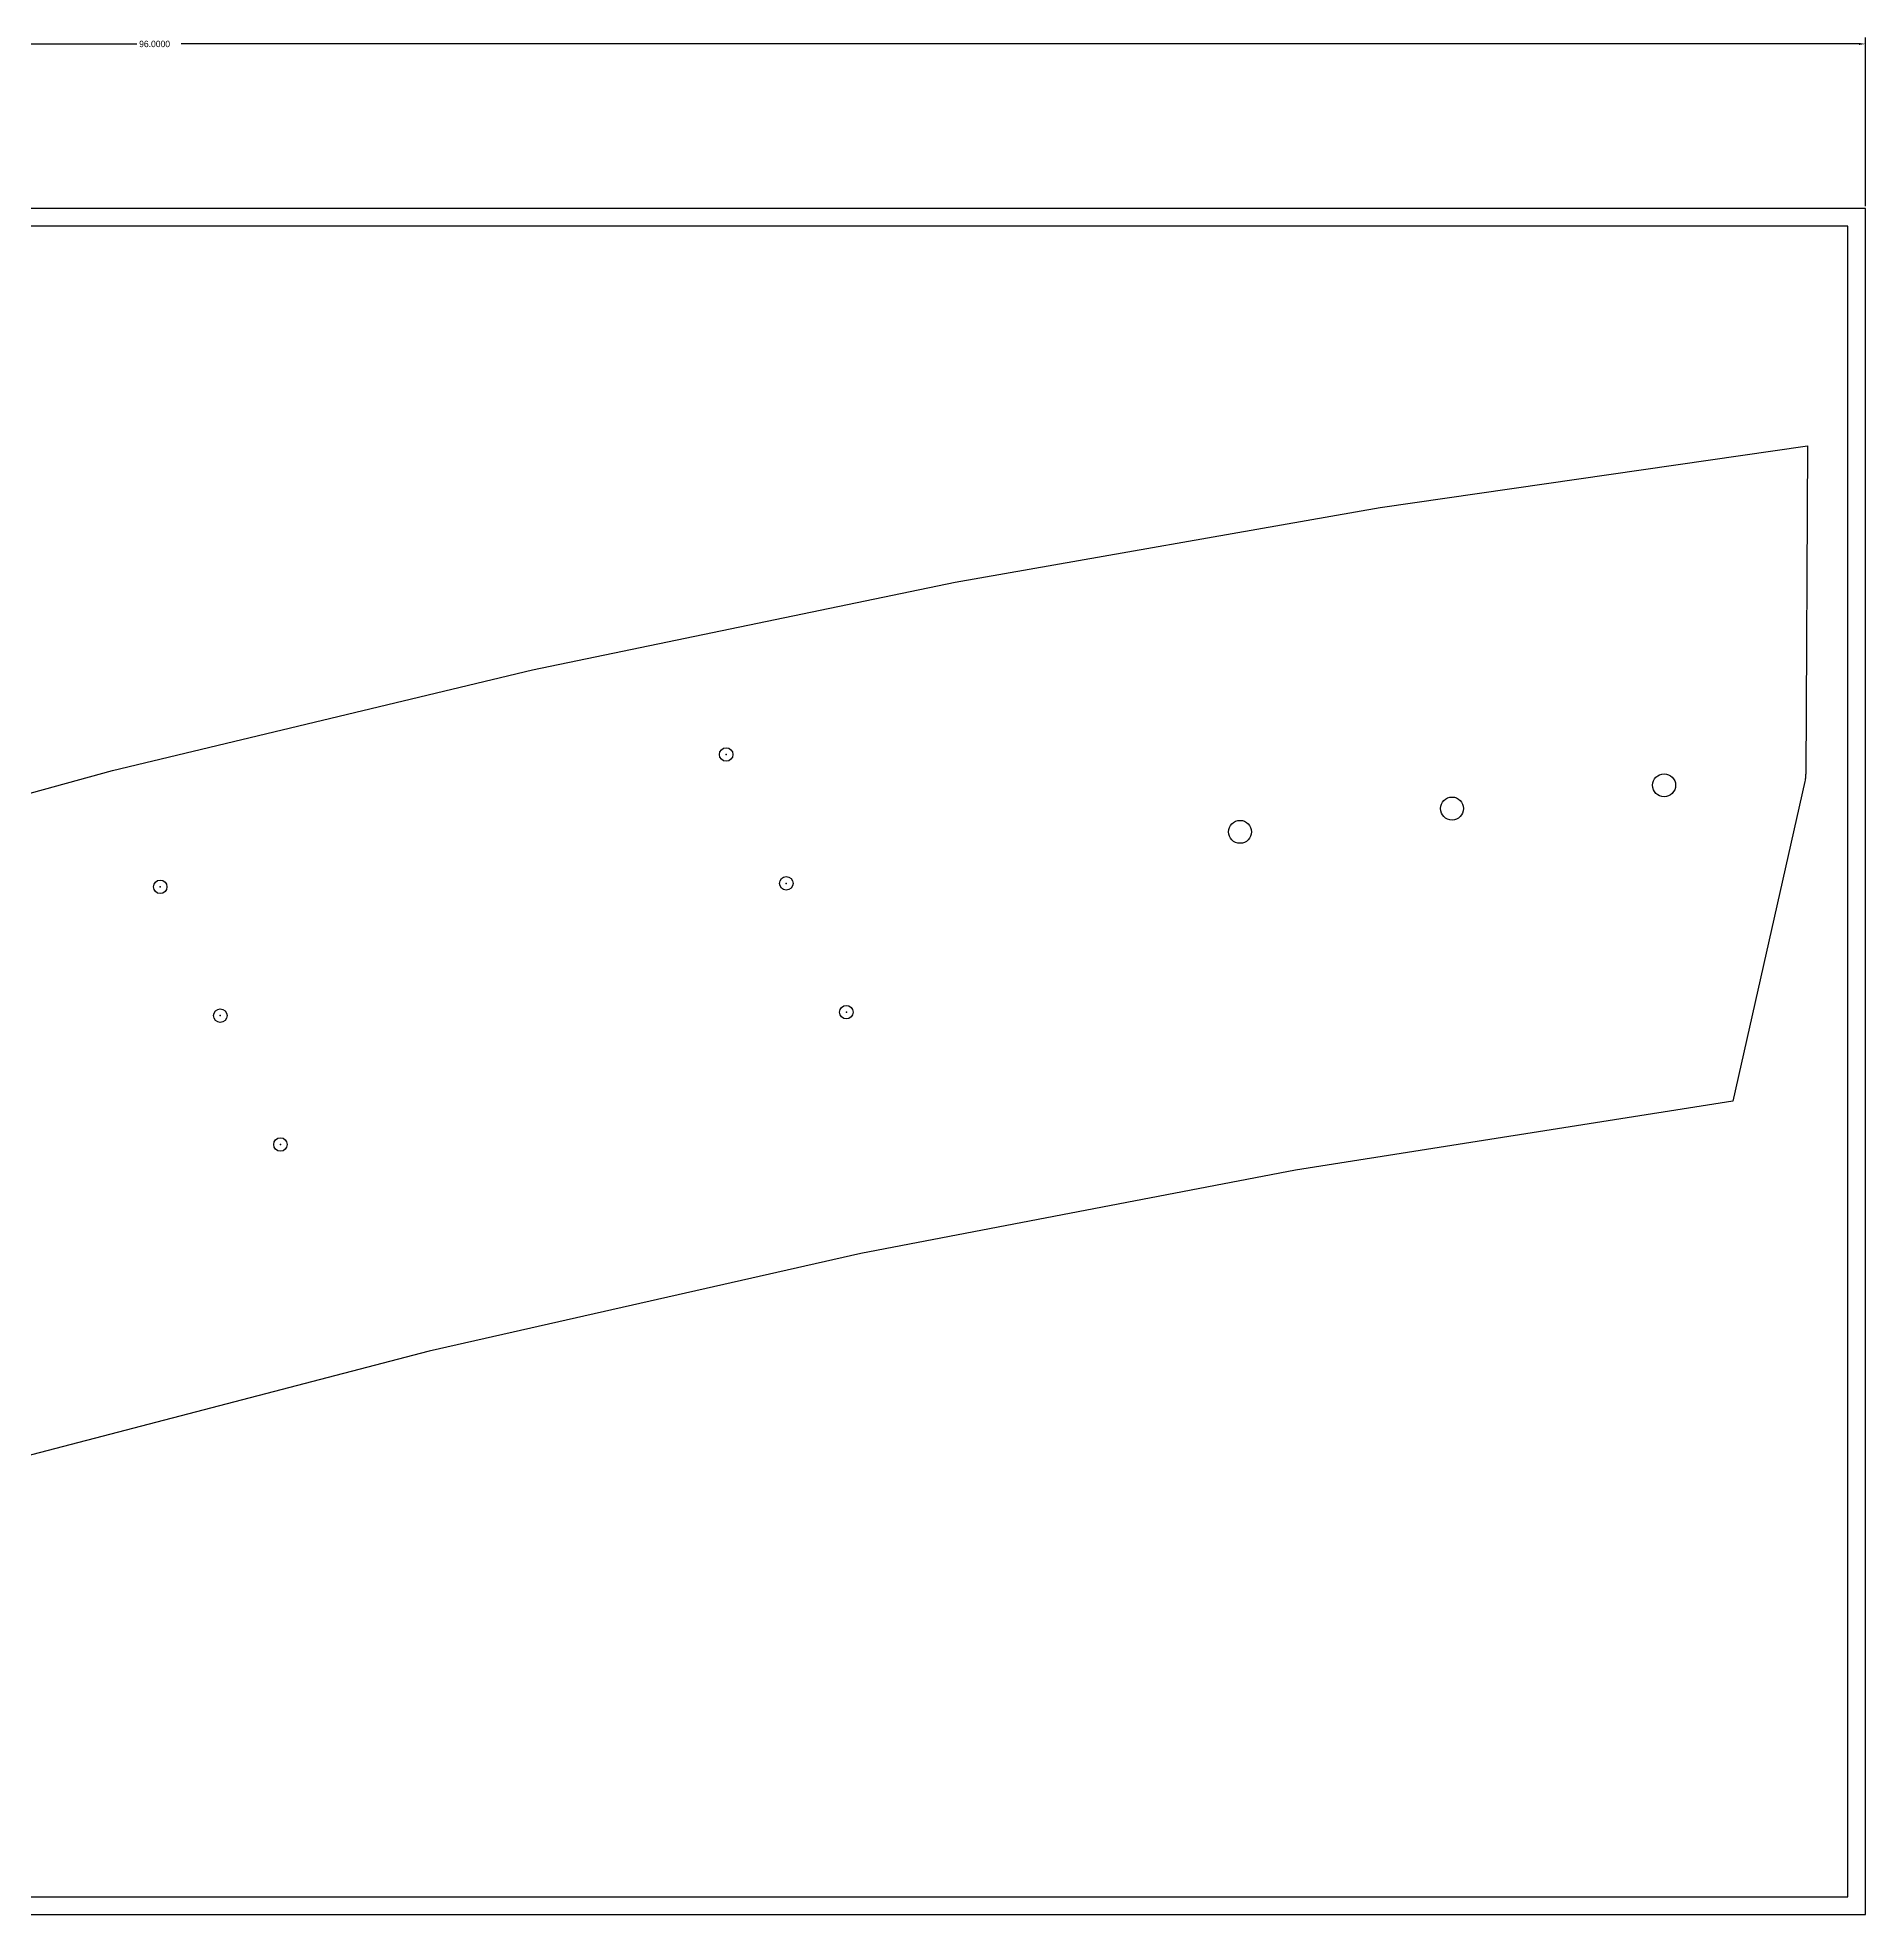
# Model space of a CAD drawing. Extents: x 857 to 1452, y -122 to 46.
# Drawn here: x 909.2 to 960.6, y -7.2 to 45.6 of the extents above; entities that cross this region are included whole.
import ezdxf

# ---------------------------------------------------------------- set-up
doc = ezdxf.new("R2010")
doc.units = 0
doc.header["$MEASUREMENT"] = 0
doc.header["$PDMODE"] = 32
doc.header["$PDSIZE"] = 0.38
doc.layers.get('0').update_dxf_attribs({"linetype": 'CONTINUOUS'})
doc.layers.get('DEFPOINTS').update_dxf_attribs({"linetype": 'CONTINUOUS'})
for name, color, linetype in [('DEFAULT', 7, 'CONTINUOUS'), ('DRILL_PTS__ENGRAVE_PASS_RO', 4, 'CONTINUOUS'), ('DRILLING', 3, 'CONTINUOUS'), ('PLYWOOD', 6, 'CONTINUOUS')]:
    doc.layers.add(name, color=color, linetype=linetype)
doc.dimstyles.get("Standard").update_dxf_attribs({"dimtxt": 0.18, "dimasz": 0.18, "dimexe": 0.18, "dimexo": 0.0625, "dimgap": 0.09, "dimtad": 0, "dimtih": 1, "dimtoh": 1, "dimdec": 4, "dimzin": 0, "dimdsep": 46, "dimtxsty": 'Standard', "dimcen": 0.09, "dimadec": 0, "dimazin": 0, "dimtfac": 1, "dimtdec": 4, "dimtofl": 0, "dimtmove": 2, "dimatfit": 3, "dimfxl": 1, "dimtolj": 1, "dimtzin": 0, "dimarcsym": 0})

# ---------------------------------------------------------------- blocks, each defined once
blk = doc.blocks.new('*D1')
at = {"layer": 'DEFAULT', "color": 0}
for p, q in [((864.566, 40.896), (864.566, 45.645)), ((864.746, 45.465), (911.944, 45.465)), ((960.386, 45.465), (913.187, 45.465)), ((960.566, 40.896), (960.566, 45.645))]:
    blk.add_line(p, q, dxfattribs=at)
for points in [[(864.746, 45.495), (864.746, 45.435), (864.566, 45.465)], [(960.386, 45.435), (960.386, 45.495), (960.566, 45.465)]]:
    blk.add_solid(points, dxfattribs=at)
at = {"layer": 'DEFPOINTS', "color": 0}
for p in [(960.566, 45.465), (864.566, 40.833), (960.566, 40.833)]:
    blk.add_point(p, dxfattribs=at)
at = {"layer": 'DEFAULT', "color": 0, "linetype": 'Continuous'}
blk.add_text('96.0000', height=0.18, dxfattribs=at).set_placement((912.008, 45.375))

msp = doc.modelspace()

# ---------------------------------------------------------------- linework, layer by layer
for p, q in [((946.91651, 32.41871), (958.93448, 34.15217)), ((958.93448, 34.15217), (958.88425, 24.92905)), ((934.95742, 30.3171), (946.91651, 32.41871)), ((923.06849, 27.84933), (934.95742, 30.3171)), ((911.26093, 25.01773), (923.06849, 27.84933)), ((899.54587, 21.82496), (911.26093, 25.01773)), ((958.87946, 24.83664), (958.87597, 24.80598)), ((958.88201, 24.86739), (958.87946, 24.83664)), ((958.8836, 24.8982), (958.88201, 24.86739)), ((958.88425, 24.92905), (958.8836, 24.8982)), ((958.85984, 24.71486), (956.83404, 15.71682)), ((958.86615, 24.74506), (958.85984, 24.71486)), ((958.87153, 24.77545), (958.86615, 24.74506)), ((958.87597, 24.80598), (958.87153, 24.77545)), ((956.83404, 15.71682), (944.53612, 13.77635)), ((944.53612, 13.77635), (932.30868, 11.43237)), ((932.30868, 11.43237), (920.16498, 8.6874)), ((920.16498, 8.6874), (908.11815, 5.54443))]:
    msp.add_line(p, q)
at = {"layer": 'DRILL_PTS__ENGRAVE_PASS_RO'}
for p in [(928.51957, 25.47088), (912.60136, 21.74835), (930.21004, 21.84564), (914.29184, 18.12312), (931.90052, 18.22041), (915.98231, 14.49789)]:
    msp.add_point(p, dxfattribs=at)
at = {"layer": 'DRILLING'}
for centre in [(954.90224, 24.60658), (948.93819, 23.95075), (942.97414, 23.29491)]:
    msp.add_circle(centre, 0.3225, dxfattribs=at)
at = {"layer": 'PLYWOOD'}
for p, q in [((960.56561, 40.83323), (864.56561, 40.83323)), ((960.56561, -7.16677), (960.56561, 40.83323)), ((960.06561, 40.33323), (865.06561, 40.33323)), ((960.06561, -6.66677), (960.06561, 40.33323)), ((865.06561, -6.66677), (960.06561, -6.66677)), ((864.56561, -7.16677), (960.56561, -7.16677))]:
    msp.add_line(p, q, dxfattribs=at)

# ---------------------------------------------------------------- dimensions: what is measured, and where the dimension line sits
at = {"layer": 'DEFAULT'}
dim = msp.add_linear_dim(base=(960.56561, 45.4651), p1=(864.56561, 40.83323), p2=(960.56561, 40.83323), dimstyle='Standard', dxfattribs=at)
dim.commit()
dim.dimension.update_dxf_attribs({"geometry": '*D1', "text_midpoint": (912.56561, 45.4651)})

doc.saveas('drawing.dxf')
